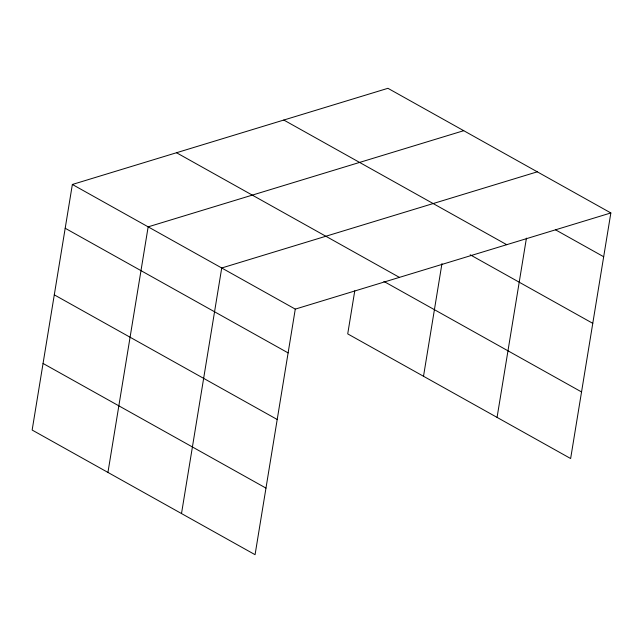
<?xml version="1.0" encoding="UTF-8"?>
<svg xmlns="http://www.w3.org/2000/svg" width="643" height="643" viewBox="0 0 643 643"><rect width="100%" height="100%" fill="white"/><g stroke="black" fill="none" stroke-linecap="round" stroke-linejoin="round"><path stroke-width="0.96" d="M610.85 212.954L387.93 88.308L72.362 184.469L32.15 430.046L255.07 554.692L295.282 309.114L610.85 212.954L570.638 458.531L347.718 333.886L354.775 290.797M107.944 472.42L148.155 226.85L463.724 130.69M181.503 513.556L221.722 267.978L537.291 171.826M423.512 376.268L441.958 263.606M497.071 417.395L526.432 238.135M555.512 229.808L603.681 256.742M283.796 120.04L506.716 244.686M470.17 254.781L592.774 323.333M176.503 152.737L399.424 277.382M383.887 281.425L581.537 391.941M72.362 184.469L295.282 309.114M65.192 228.257L288.112 352.903M54.293 294.848L277.205 419.493M43.057 363.456L265.977 488.101"/></g></svg>
